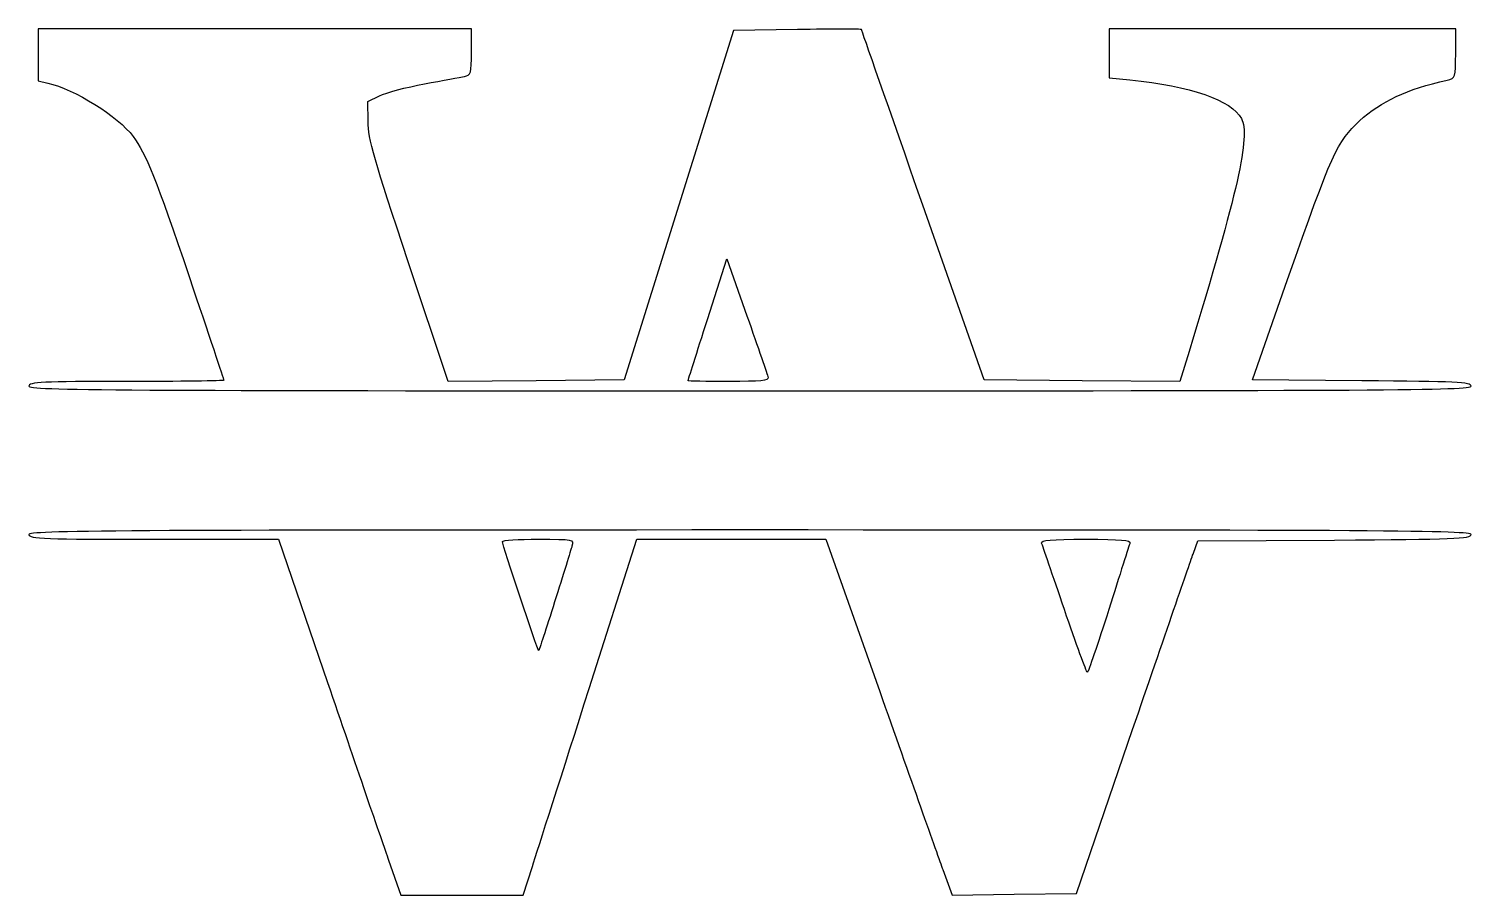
# Model space of a CAD drawing. Header units: centimetres. Extents: x -6.5 to 5.8, y -3.5 to 3.9.
import ezdxf

# ---------------------------------------------------------------- set-up
doc = ezdxf.new("R2010")
doc.units = ezdxf.units.CM
doc.header["$MEASUREMENT"] = 0
doc.layers.add('Layer 1', color=7, linetype='Continuous')

msp = doc.modelspace()

# ---------------------------------------------------------------- linework, layer by layer
at = {"layer": 'Layer 1'}
for points, knots in [([(-6.49552, 0.87313), (-6.49552, 0.90757), (-6.38528, 0.91282), (-5.66208, 0.91282), (-5.66208, 0.91282), (-5.20369, 0.91282), (-4.82864, 0.91783), (-4.82864, 0.92395), (-4.82864, 0.92395), (-4.82864, 0.93007), (-4.96117, 1.32596), (-5.12314, 1.80369), (-5.12314, 1.80369), (-5.41113, 2.65306), (-5.49299, 2.85812), (-5.60407, 3.00836), (-5.60407, 3.00836), (-5.73037, 3.17919), (-6.10838, 3.41588), (-6.33409, 3.46545), (-6.33409, 3.46545), (-6.33409, 3.46545), (-6.41615, 3.48348), (-6.41615, 3.48348), (-6.41615, 3.48348), (-6.41615, 3.48348), (-6.41615, 3.70627), (-6.41615, 3.70627), (-6.41615, 3.70627), (-6.41615, 3.70627), (-6.41615, 3.92906), (-6.41615, 3.92906), (-6.41615, 3.92906), (-6.41615, 3.92906), (-4.56407, 3.92906), (-4.56407, 3.92906), (-4.56407, 3.92906), (-4.56407, 3.92906), (-2.71199, 3.92906), (-2.71199, 3.92906), (-2.71199, 3.92906), (-2.71199, 3.92906), (-2.71199, 3.73113), (-2.71199, 3.73113), (-2.71199, 3.73113), (-2.71199, 3.54687), (-2.7161, 3.53241), (-2.77152, 3.52185), (-2.77152, 3.52185), (-2.80426, 3.51561), (-2.95818, 3.48701), (-3.11356, 3.4583), (-3.11356, 3.4583), (-3.26894, 3.42959), (-3.44158, 3.38387), (-3.49721, 3.3567), (-3.49721, 3.3567), (-3.49721, 3.3567), (-3.59833, 3.30729), (-3.59833, 3.30729), (-3.59833, 3.30729), (-3.59833, 3.30729), (-3.59598, 3.13531), (-3.59598, 3.13531), (-3.59598, 3.13531), (-3.59399, 2.98909), (-3.54252, 2.80968), (-3.25247, 1.93767), (-3.25247, 1.93767), (-3.25247, 1.93767), (-2.9113, 0.91201), (-2.9113, 0.91201), (-2.9113, 0.91201), (-2.9113, 0.91201), (-2.15869, 0.91902), (-2.15869, 0.91902), (-2.15869, 0.91902), (-2.15869, 0.91902), (-1.40608, 0.92603), (-1.40608, 0.92603), (-1.40608, 0.92603), (-1.40608, 0.92603), (-0.93926, 2.42093), (-0.93926, 2.42093), (-0.93926, 2.42093), (-0.93926, 2.42093), (-0.47244, 3.91583), (-0.47244, 3.91583), (-0.47244, 3.91583), (-0.47244, 3.91583), (0.07468, 3.92298), (0.07468, 3.92298), (0.07468, 3.92298), (0.37559, 3.92691), (0.62219, 3.92691), (0.62266, 3.92298), (0.62266, 3.92298), (0.62314, 3.91905), (0.85907, 3.24313), (1.14695, 2.42093), (1.14695, 2.42093), (1.14695, 2.42093), (1.67037, 0.92603), (1.67037, 0.92603), (1.67037, 0.92603), (1.67037, 0.92603), (2.50744, 0.91905), (2.50744, 0.91905), (2.50744, 0.91905), (2.50744, 0.91905), (3.34451, 0.91207), (3.34451, 0.91207), (3.34451, 0.91207), (3.34451, 0.91207), (3.42334, 1.17041), (3.42334, 1.17041), (3.42334, 1.17041), (3.84116, 2.5397), (3.94795, 3.01504), (3.8705, 3.16083), (3.8705, 3.16083), (3.78661, 3.31876), (3.43464, 3.44111), (2.91706, 3.49228), (2.91706, 3.49228), (2.91706, 3.49228), (2.73847, 3.50994), (2.73847, 3.50994), (2.73847, 3.50994), (2.73847, 3.50994), (2.73847, 3.7195), (2.73847, 3.7195), (2.73847, 3.7195), (2.73847, 3.7195), (2.73847, 3.92906), (2.73847, 3.92906), (2.73847, 3.92906), (2.73847, 3.92906), (4.22014, 3.92906), (4.22014, 3.92906), (4.22014, 3.92906), (4.22014, 3.92906), (5.70181, 3.92906), (5.70181, 3.92906), (5.70181, 3.92906), (5.70181, 3.92906), (5.70181, 3.7179), (5.70181, 3.7179), (5.70181, 3.7179), (5.70181, 3.50915), (5.70098, 3.50655), (5.62905, 3.49035), (5.62905, 3.49035), (5.28173, 3.41213), (5.06651, 3.3118), (4.87959, 3.14096), (4.87959, 3.14096), (4.68938, 2.96712), (4.64159, 2.86167), (4.26547, 1.78593), (4.26547, 1.78593), (4.26547, 1.78593), (3.96481, 0.92603), (3.96481, 0.92603), (3.96481, 0.92603), (3.96481, 0.92603), (4.89946, 0.91908), (4.89946, 0.91908), (4.89946, 0.91908), (5.70593, 0.9131), (5.83406, 0.90675), (5.83406, 0.87279), (5.83406, 0.87279), (5.83406, 0.83807), (5.10818, 0.83344), (-0.33073, 0.83344), (-0.33073, 0.83344), (-5.79291, 0.83344), (-6.49552, 0.83796), (-6.49552, 0.87313)], [0, 0, 0, 0, 0.02173913, 0.02173913, 0.02173913, 0.02173913, 0.04347826, 0.04347826, 0.04347826, 0.04347826, 0.06521739, 0.06521739, 0.06521739, 0.06521739, 0.08695652, 0.08695652, 0.08695652, 0.08695652, 0.10869565, 0.10869565, 0.10869565, 0.10869565, 0.13043478, 0.13043478, 0.13043478, 0.13043478, 0.15217391, 0.15217391, 0.15217391, 0.15217391, 0.17391304, 0.17391304, 0.17391304, 0.17391304, 0.19565217, 0.19565217, 0.19565217, 0.19565217, 0.2173913, 0.2173913, 0.2173913, 0.2173913, 0.23913043, 0.23913043, 0.23913043, 0.23913043, 0.26086957, 0.26086957, 0.26086957, 0.26086957, 0.2826087, 0.2826087, 0.2826087, 0.2826087, 0.30434783, 0.30434783, 0.30434783, 0.30434783, 0.32608696, 0.32608696, 0.32608696, 0.32608696, 0.34782609, 0.34782609, 0.34782609, 0.34782609, 0.36956522, 0.36956522, 0.36956522, 0.36956522, 0.39130435, 0.39130435, 0.39130435, 0.39130435, 0.41304348, 0.41304348, 0.41304348, 0.41304348, 0.43478261, 0.43478261, 0.43478261, 0.43478261, 0.45652174, 0.45652174, 0.45652174, 0.45652174, 0.47826087, 0.47826087, 0.47826087, 0.47826087, 0.5, 0.5, 0.5, 0.5, 0.52173913, 0.52173913, 0.52173913, 0.52173913, 0.54347826, 0.54347826, 0.54347826, 0.54347826, 0.56521739, 0.56521739, 0.56521739, 0.56521739, 0.58695652, 0.58695652, 0.58695652, 0.58695652, 0.60869565, 0.60869565, 0.60869565, 0.60869565, 0.63043478, 0.63043478, 0.63043478, 0.63043478, 0.65217391, 0.65217391, 0.65217391, 0.65217391, 0.67391304, 0.67391304, 0.67391304, 0.67391304, 0.69565217, 0.69565217, 0.69565217, 0.69565217, 0.7173913, 0.7173913, 0.7173913, 0.7173913, 0.73913043, 0.73913043, 0.73913043, 0.73913043, 0.76086957, 0.76086957, 0.76086957, 0.76086957, 0.7826087, 0.7826087, 0.7826087, 0.7826087, 0.80434783, 0.80434783, 0.80434783, 0.80434783, 0.82608696, 0.82608696, 0.82608696, 0.82608696, 0.84782609, 0.84782609, 0.84782609, 0.84782609, 0.86956522, 0.86956522, 0.86956522, 0.86956522, 0.89130435, 0.89130435, 0.89130435, 0.89130435, 0.91304348, 0.91304348, 0.91304348, 0.91304348, 0.93478261, 0.93478261, 0.93478261, 0.93478261, 0.95652174, 0.95652174, 0.95652174, 0.95652174, 1, 1, 1, 1]), ([(-0.17665, 0.94916), (-0.18135, 0.96915), (-0.26229, 1.20541), (-0.3565, 1.47417), (-0.3565, 1.47417), (-0.3565, 1.47417), (-0.52779, 1.96283), (-0.52779, 1.96283), (-0.52779, 1.96283), (-0.52779, 1.96283), (-0.69376, 1.44443), (-0.69376, 1.44443), (-0.69376, 1.44443), (-0.78504, 1.15931), (-0.85976, 0.92306), (-0.85981, 0.91942), (-0.85981, 0.91942), (-0.85986, 0.91578), (-0.70424, 0.91281), (-0.514, 0.91281), (-0.514, 0.91281), (-0.23413, 0.91281), (-0.16973, 0.91975), (-0.17666, 0.94916), (-0.17666, 0.94916), (-0.17666, 0.94916), (-0.17665, 0.94916), (-0.17665, 0.94916)], [0, 0, 0, 0, 0.125, 0.125, 0.125, 0.125, 0.25, 0.25, 0.25, 0.25, 0.375, 0.375, 0.375, 0.375, 0.5, 0.5, 0.5, 0.5, 0.625, 0.625, 0.625, 0.625, 0.75, 0.75, 0.75, 0.75, 1, 1, 1, 1]), ([(-3.41991, -3.18161), (-3.4776, -3.0179), (-3.71276, -2.33329), (-3.94248, -1.66026), (-3.94248, -1.66026), (-3.94248, -1.66026), (-4.36015, -0.43656), (-4.36015, -0.43656), (-4.36015, -0.43656), (-4.36015, -0.43656), (-5.42784, -0.43656), (-5.42784, -0.43656), (-5.42784, -0.43656), (-6.35925, -0.43656), (-6.49552, -0.4315), (-6.49552, -0.39688), (-6.49552, -0.39688), (-6.49552, -0.36172), (-5.7929, -0.35719), (-0.33073, -0.35719), (-0.33073, -0.35719), (5.11231, -0.35719), (5.83406, -0.3618), (5.83406, -0.3966), (5.83406, -0.3966), (5.83406, -0.43081), (5.6799, -0.43692), (4.66573, -0.4429), (4.66573, -0.4429), (4.66573, -0.4429), (3.4974, -0.44979), (3.4974, -0.44979), (3.4974, -0.44979), (3.4974, -0.44979), (3.45911, -0.55562), (3.45911, -0.55562), (3.45911, -0.55562), (3.43805, -0.61383), (3.20443, -1.29248), (2.93995, -2.06375), (2.93995, -2.06375), (2.93995, -2.06375), (2.45908, -3.46604), (2.45908, -3.46604), (2.45908, -3.46604), (2.45908, -3.46604), (1.92779, -3.47319), (1.92779, -3.47319), (1.92779, -3.47319), (1.92779, -3.47319), (1.3965, -3.48034), (1.3965, -3.48034), (1.3965, -3.48034), (1.3965, -3.48034), (1.31758, -3.26152), (1.31758, -3.26152), (1.31758, -3.26152), (1.27419, -3.14118), (1.03151, -2.45633), (0.7783, -1.73964), (0.7783, -1.73964), (0.7783, -1.73964), (0.31792, -0.43657), (0.31792, -0.43657), (0.31792, -0.43657), (0.31792, -0.43657), (-0.4895, -0.43657), (-0.4895, -0.43657), (-0.4895, -0.43657), (-0.4895, -0.43657), (-1.29692, -0.43657), (-1.29692, -0.43657), (-1.29692, -0.43657), (-1.29692, -0.43657), (-1.70497, -1.71318), (-1.70497, -1.71318), (-1.70497, -1.71318), (-1.92939, -2.41532), (-2.14821, -3.09993), (-2.19122, -3.23453), (-2.19122, -3.23453), (-2.19122, -3.23453), (-2.26943, -3.47927), (-2.26943, -3.47927), (-2.26943, -3.47927), (-2.26943, -3.47927), (-2.79223, -3.47927), (-2.79223, -3.47927), (-2.79223, -3.47927), (-2.79223, -3.47927), (-3.31503, -3.47927), (-3.31503, -3.47927), (-3.31503, -3.47927), (-3.31503, -3.47927), (-3.41993, -3.18161), (-3.41993, -3.18161), (-3.41993, -3.18161), (-3.41993, -3.18161), (-3.41991, -3.18161), (-3.41991, -3.18161)], [0, 0, 0, 0, 0.03846154, 0.03846154, 0.03846154, 0.03846154, 0.07692308, 0.07692308, 0.07692308, 0.07692308, 0.11538462, 0.11538462, 0.11538462, 0.11538462, 0.15384615, 0.15384615, 0.15384615, 0.15384615, 0.19230769, 0.19230769, 0.19230769, 0.19230769, 0.23076923, 0.23076923, 0.23076923, 0.23076923, 0.26923077, 0.26923077, 0.26923077, 0.26923077, 0.30769231, 0.30769231, 0.30769231, 0.30769231, 0.34615385, 0.34615385, 0.34615385, 0.34615385, 0.38461538, 0.38461538, 0.38461538, 0.38461538, 0.42307692, 0.42307692, 0.42307692, 0.42307692, 0.46153846, 0.46153846, 0.46153846, 0.46153846, 0.5, 0.5, 0.5, 0.5, 0.53846154, 0.53846154, 0.53846154, 0.53846154, 0.57692308, 0.57692308, 0.57692308, 0.57692308, 0.61538462, 0.61538462, 0.61538462, 0.61538462, 0.65384615, 0.65384615, 0.65384615, 0.65384615, 0.69230769, 0.69230769, 0.69230769, 0.69230769, 0.73076923, 0.73076923, 0.73076923, 0.73076923, 0.76923077, 0.76923077, 0.76923077, 0.76923077, 0.80769231, 0.80769231, 0.80769231, 0.80769231, 0.84615385, 0.84615385, 0.84615385, 0.84615385, 0.88461538, 0.88461538, 0.88461538, 0.88461538, 0.92307692, 0.92307692, 0.92307692, 0.92307692, 1, 1, 1, 1]), ([(-2.00116, -0.97234), (-1.92911, -0.74314), (-1.86231, -0.52883), (-1.85272, -0.49609), (-1.85272, -0.49609), (-1.83535, -0.43678), (-1.83643, -0.43656), (-2.14134, -0.43656), (-2.14134, -0.43656), (-2.30967, -0.43656), (-2.4474, -0.44513), (-2.4474, -0.4556), (-2.4474, -0.4556), (-2.4474, -0.47996), (-2.14628, -1.38906), (-2.13821, -1.38906), (-2.13821, -1.38906), (-2.13489, -1.38906), (-2.07321, -1.20154), (-2.00116, -0.97234)], [0, 0, 0, 0, 0.16666667, 0.16666667, 0.16666667, 0.16666667, 0.33333333, 0.33333333, 0.33333333, 0.33333333, 0.5, 0.5, 0.5, 0.5, 0.66666667, 0.66666667, 0.66666667, 0.66666667, 1, 1, 1, 1]), ([(2.73602, -1.03849), (2.82901, -0.74381), (2.91054, -0.48783), (2.9172, -0.46964), (2.9172, -0.46964), (2.92654, -0.44413), (2.84026, -0.43656), (2.54, -0.43656), (2.54, -0.43656), (2.23988, -0.43656), (2.1534, -0.44414), (2.16252, -0.46963), (2.16252, -0.46963), (2.16903, -0.48782), (2.25662, -0.7437), (2.35717, -1.03826), (2.35717, -1.03826), (2.45772, -1.33282), (2.54606, -1.57392), (2.55347, -1.57404), (2.55347, -1.57404), (2.56088, -1.57417), (2.64303, -1.33316), (2.73602, -1.03848), (2.73602, -1.03848), (2.73602, -1.03848), (2.73602, -1.03849), (2.73602, -1.03849)], [0, 0, 0, 0, 0.125, 0.125, 0.125, 0.125, 0.25, 0.25, 0.25, 0.25, 0.375, 0.375, 0.375, 0.375, 0.5, 0.5, 0.5, 0.5, 0.625, 0.625, 0.625, 0.625, 0.75, 0.75, 0.75, 0.75, 1, 1, 1, 1])]:
    msp.add_open_spline(points, degree=3, knots=knots, dxfattribs=at)

doc.saveas('drawing.dxf')
